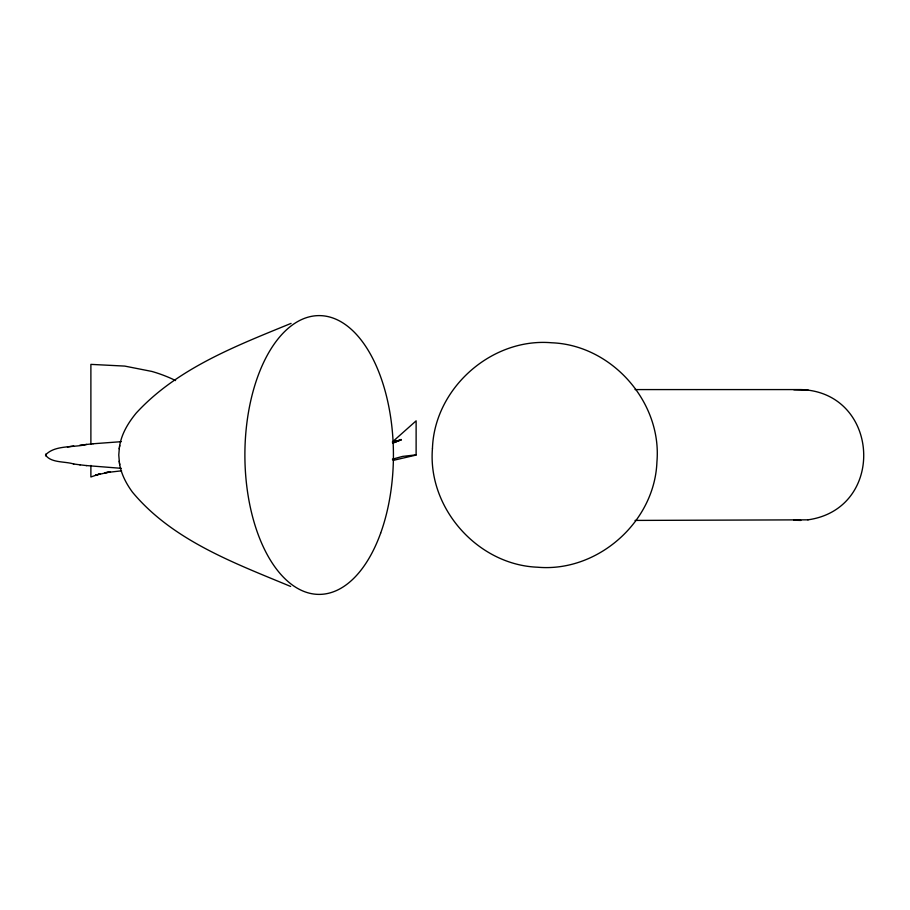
<?xml version="1.0" encoding="UTF-8"?>
<svg xmlns="http://www.w3.org/2000/svg" width="910" height="910" viewBox="0 0 910 910"><rect width="100%" height="100%" fill="white"/><g stroke="black" fill="none" stroke-linecap="round" stroke-linejoin="round"><path stroke-width="1.36" d="M119.369 447.731L118.778 455L119.392 462.36M119.517 446.844C121.292 434.138 128.23 422.752 136.261 413.015C177.359 368.288 236.134 345.925 291.086 323.38M119.199 448.835L119.745 445.399M86.7 444.399C73.994 447.857 54.975 444.649 45.5 455C51.119 463.224 65.19 461.177 73.733 464.009M45.705 454.124L45.705 455.864M392.358 441.976L416.12 420.852L416.12 455.068L393.075 460.403M392.995 442.158L396.407 441.327L392.506 442.738L401.219 439.473L392.995 442.988L396.407 440.474L392.995 442.806L396.407 441.043L394.132 442.453M392.995 442.977L401.219 439.883L396.407 441.27M392.403 459.175L402.561 456.411L416.12 454.841M807.921 519.837C886.499 508.781 880.209 392.085 800.857 389.582L635.055 389.582M73.733 445.991L67.431 446.958M92.9 443.784L121.201 441.68M79.841 445.195L93.252 443.739M121.565 470.811L104.991 472.734L110.053 471.915L95.413 475.213L99.941 473.882L90.886 476.965L90.886 465.431M635.055 520.418L808.023 519.837M793.838 389.764L808.433 390.242M793.759 520.236L800.845 520.418M121.201 468.32L86.359 465.556M79.841 464.805L86.7 465.601M73.448 463.963L80.148 464.851M290.631 586.438C234.325 563.006 172.559 540.415 132.451 492.151C125.762 483.028 120.404 472.529 119.199 461.142M175.573 380.573L172.195 378.924A145.304 145.304 0 0 0 151.868 371.439L124.761 366.093L90.886 364.375L90.886 444.421M119.506 463.11L119.756 464.726M432.455 448.357C427.416 508.099 477.693 564.905 537.582 567.214C597.506 572.526 654.677 522.101 656.918 462.007C662.173 402.118 611.759 345.026 551.699 342.774C491.673 337.508 434.502 388.161 432.455 448.357M380.664 533.124A139.389 74.267 -90 0 0 324.449 315.963A139.389 74.267 -90 0 0 252.354 515.902A139.389 74.267 -90 0 0 380.664 533.124"/></g></svg>
